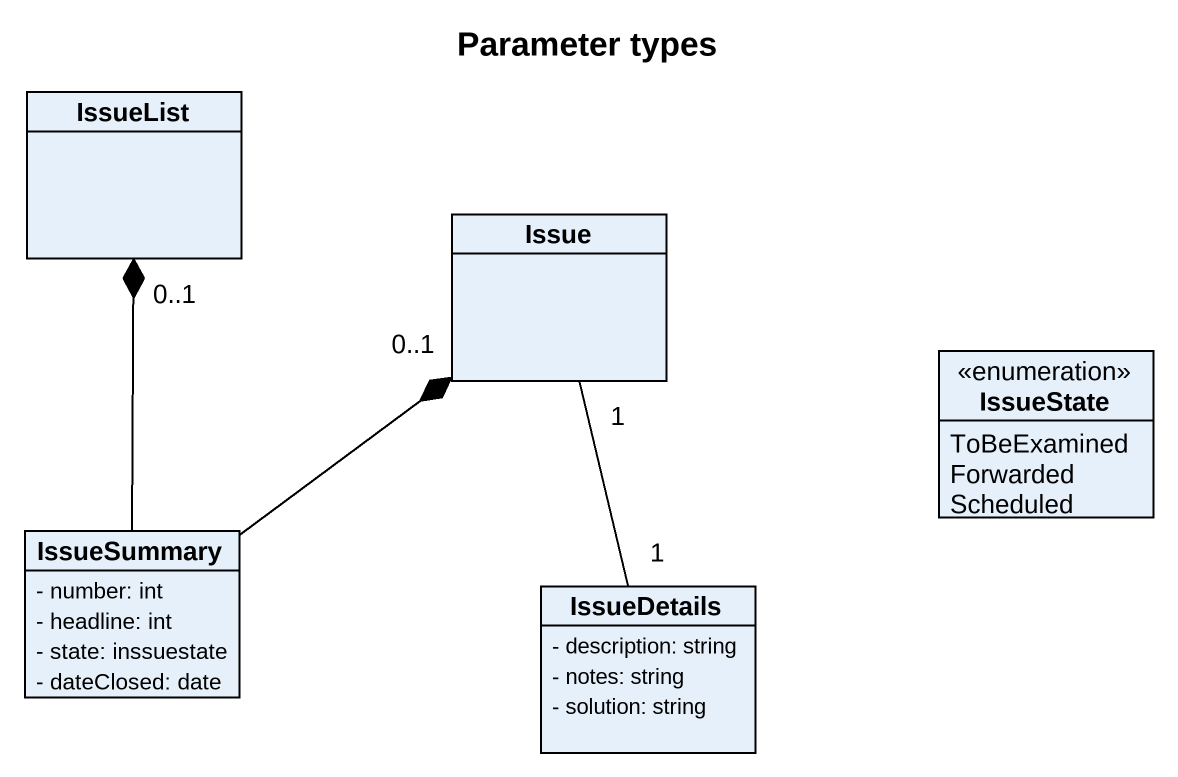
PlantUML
@startuml
title Parameter types
hide circle
hide empty members
skinparam classAttributeIconSize 0
class IssueList
class Issue
enum IssueState {
  ToBeExamined
  Forwarded
  Scheduled
}
class IssueSummary {
  - number: int
  - headline: int
  - state: inssuestate
  - dateClosed: date
}
class IssueDetails {
  - description: string
  - notes: string
  - solution: string
}
Issue "1" -- "1" IssueDetails
IssueSummary -up-* "0..1" IssueList
IssueSummary -up-* "0..1" Issue
@enduml
